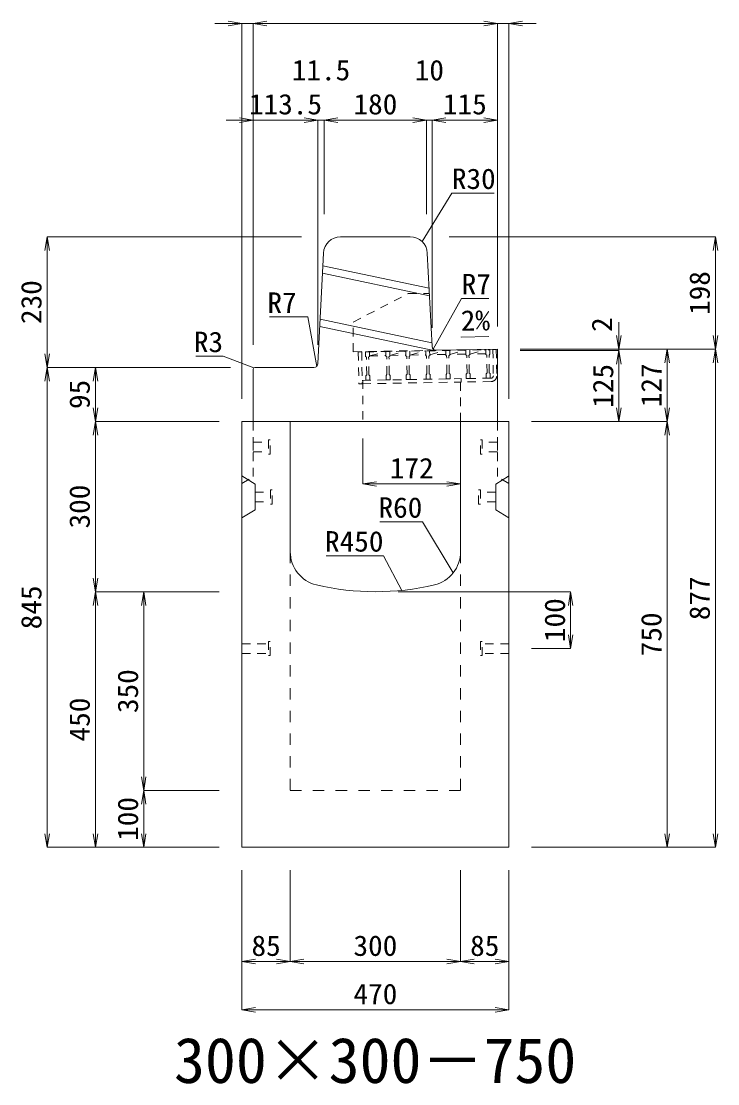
# Model space of a CAD drawing. Units: millimetres at full size. Extents: x -22536 to 51867, y -19720 to 38340.
# Drawn here: x 3276 to 4503, y 31754 to 33625 of the extents above; entities that cross this region are included whole.
import ezdxf
from ezdxf.enums import TextEntityAlignment as Align

# ---------------------------------------------------------------- set-up
doc = ezdxf.new("R2010")
doc.units = ezdxf.units.MM
doc.header["$LTSCALE"] = 20
for name, pattern in [('USER1', [2, 1, -1]), ('USER2', [1.35, 0.75, -0.6]), ('USER3', [1.35, 0.75, -0.6])]:
    doc.linetypes.add(name, pattern=pattern)
for name, color, linetype, lineweight in [('インサート', 3, 'USER2', 9), ('グレーチング', 7, 'USER2', 5), ('寸法線', 7, 'Continuous', 13), ('引出線', 4, 'Continuous', 13), ('本体', 2, 'Continuous', 13)]:
    doc.layers.add(name, color=color, linetype=linetype, lineweight=lineweight)
doc.layers.add('文字', color=7, linetype='Continuous')
doc.styles.add('ＭＳ 明朝', font='')
doc.styles.get('ＭＳ 明朝').set_extended_font_data('MS Mincho')

# ---------------------------------------------------------------- blocks, each defined once
blk = doc.blocks.new('open_arrow')
at = {"color": 0, "linetype": 'Continuous', "lineweight": -2}
blk.add_lwpolyline([(7.5, 1.25), (0, 0), (7.5, -1.25)], dxfattribs=at)

msp = doc.modelspace()

# ---------------------------------------------------------------- linework, layer by layer
at = {"layer": 'インサート'}
for p, q in [((3685, 32883.5), (3712, 32883.5)), ((3685, 32883.5), (3685, 32866.5)), ((3715, 32887.5), (3712, 32887.5)), ((3712, 32887.5), (3712, 32862.5)), ((3715, 32862.5), (3715, 32887.5)), ((4085, 32887.5), (4088, 32887.5)), ((4085, 32862.5), (4085, 32887.5)), ((4088, 32887.5), (4088, 32862.5)), ((4115, 32883.5), (4088, 32883.5)), ((4115, 32883.5), (4115, 32866.5)), ((3685, 32866.5), (3712, 32866.5)), ((3712, 32862.5), (3715, 32862.5)), ((4088, 32862.5), (4085, 32862.5)), ((4115, 32866.5), (4088, 32866.5)), ((3718.2, 32799.5), (3715.2, 32799.5)), ((3715.2, 32799.5), (3715.2, 32774.5)), ((3718.2, 32774.5), (3718.2, 32799.5)), ((4081.8, 32799.5), (4084.8, 32799.5)), ((4081.8, 32774.5), (4081.8, 32799.5)), ((4084.8, 32799.5), (4084.8, 32774.5)), ((3688.2, 32795.5), (3715.2, 32795.5)), ((3688.2, 32795.5), (3688.2, 32778.5)), ((3688.2, 32778.5), (3715.2, 32778.5)), ((4111.8, 32795.5), (4084.8, 32795.5)), ((4111.8, 32778.5), (4084.8, 32778.5)), ((4111.8, 32795.5), (4111.8, 32778.5)), ((3715.2, 32774.5), (3718.2, 32774.5)), ((4084.8, 32774.5), (4081.8, 32774.5)), ((3665, 32528.5), (3712, 32528.5)), ((3665, 32528.5), (3665, 32511.5)), ((3715, 32532.5), (3712, 32532.5)), ((3712, 32532.5), (3712, 32507.5)), ((3715, 32507.5), (3715, 32532.5)), ((4088, 32532.5), (4085, 32532.5)), ((4085, 32532.5), (4085, 32507.5)), ((4088, 32507.5), (4088, 32532.5)), ((4135, 32528.5), (4088, 32528.5)), ((4135, 32511.5), (4135, 32528.5)), ((3665, 32511.5), (3712, 32511.5)), ((3712, 32507.5), (3715, 32507.5)), ((4085, 32507.5), (4088, 32507.5)), ((4135, 32511.5), (4088, 32511.5))]:
    msp.add_line(p, q, dxfattribs=at)
at = {"layer": 'グレーチング'}
for p, q in [((3875.93, 33042.22), (3869.93, 33042.11)), ((3869.93, 33042.11), (3870.9, 32986.12)), ((3875.93, 33042.22), (3876.9, 32986.23)), ((3882.43, 33042.33), (4101.39, 33046.13)), ((3882.43, 33042.33), (3882.56, 33034.33)), ((3889.43, 33042.45), (3889.56, 33034.45)), ((3889.55, 33035.45), (3918.22, 33042.95)), ((3918.22, 33042.95), (3918.36, 33034.95)), ((3925.22, 33043.07), (3925.36, 33035.07)), ((3925.34, 33036.07), (3953.52, 33043.56)), ((3953.52, 33043.56), (3953.65, 33035.57)), ((3960.51, 33043.69), (3960.65, 33035.69)), ((3960.64, 33036.69), (3988.81, 33044.18)), ((3988.51, 33044.17), (3988.65, 33036.17)), ((3995.51, 33044.29), (3995.65, 33036.3)), ((3995.63, 33037.3), (4023.8, 33044.79)), ((4023.8, 33044.79), (4023.94, 33036.79)), ((4030.8, 33044.91), (4030.94, 33036.91)), ((4030.93, 33037.91), (4059.1, 33045.4)), ((4059.1, 33045.4), (4059.24, 33037.4)), ((4066.1, 33045.52), (4066.24, 33037.52)), ((4066.22, 33038.52), (4094.39, 33046.01)), ((4094.39, 33046.01), (4094.53, 33038.01)), ((4101.39, 33046.13), (4101.53, 33038.14)), ((4106.89, 33046.23), (4112.89, 33046.33)), ((4106.89, 33046.23), (4107.69, 33000.24)), ((4112.89, 33046.33), (4113.69, 33000.34)), ((4112.89, 33046.33), (4113.69, 33000.34)), ((3884.09, 33032.86), (3882.56, 33034.33)), ((3884.63, 33001.86), (3884.09, 33032.86)), ((3888.09, 33032.93), (3889.56, 33034.45)), ((3888.63, 33001.93), (3888.09, 33032.93)), ((3889.55, 33035.45), (3918.34, 33035.95)), ((3919.89, 33033.48), (3918.36, 33034.95)), ((3920.42, 33002.48), (3919.89, 33033.48)), ((3923.88, 33033.55), (3925.36, 33035.07)), ((3924.42, 33002.55), (3923.88, 33033.55)), ((3925.34, 33036.07), (3953.64, 33036.57)), ((3955.18, 33034.09), (3953.65, 33035.57)), ((3955.72, 33003.1), (3955.18, 33034.09)), ((3959.18, 33034.16), (3960.65, 33035.69)), ((3959.72, 33003.17), (3959.18, 33034.16)), ((3960.64, 33036.69), (3988.93, 33037.18)), ((3990.18, 33034.7), (3988.65, 33036.17)), ((3990.71, 33003.7), (3990.18, 33034.7)), ((3994.17, 33034.77), (3995.65, 33036.3)), ((3994.71, 33003.77), (3994.17, 33034.77)), ((4023.93, 33037.79), (3995.63, 33037.3)), ((4025.47, 33035.31), (4023.94, 33036.79)), ((4026.01, 33004.32), (4025.47, 33035.31)), ((4029.47, 33035.38), (4030.94, 33036.91)), ((4030.01, 33004.39), (4029.47, 33035.38)), ((4059.22, 33038.4), (4030.93, 33037.91)), ((4060.76, 33035.93), (4059.24, 33037.4)), ((4061.3, 33004.93), (4060.76, 33035.93)), ((4064.76, 33036), (4066.24, 33037.52)), ((4065.3, 33005), (4064.76, 33036)), ((4094.52, 33039.01), (4066.22, 33038.52)), ((4096.06, 33036.54), (4094.53, 33038.01)), ((4096.6, 33005.54), (4096.06, 33036.54)), ((4100.06, 33036.61), (4101.53, 33038.14)), ((4100.6, 33005.61), (4100.06, 33036.61)), ((3920.42, 33002.48), (3918.95, 33000.96)), ((3924.42, 33002.55), (3925.95, 33001.08)), ((3955.72, 33003.1), (3954.25, 33001.57)), ((3959.72, 33003.17), (3961.24, 33001.69)), ((3990.71, 33003.7), (3989.24, 33002.18)), ((3994.71, 33003.77), (3996.24, 33002.3)), ((4026.01, 33004.32), (4024.53, 33002.79)), ((4024.53, 33002.79), (4024.67, 32994.79)), ((4030.01, 33004.39), (4031.53, 33002.91)), ((4031.53, 33002.91), (4031.67, 32994.91)), ((4061.3, 33004.93), (4059.83, 33003.41)), ((4059.83, 33003.41), (4059.97, 32995.41)), ((4065.3, 33005), (4066.83, 33003.53)), ((4066.83, 33003.53), (4066.97, 32995.53)), ((4096.6, 33005.54), (4095.12, 33004.02)), ((4095.12, 33004.02), (4095.26, 32996.02)), ((4100.6, 33005.61), (4102.12, 33004.14)), ((4102.12, 33004.14), (4102.26, 32996.14)), ((3876.9, 32986.23), (3870.9, 32986.12)), ((3876.8, 32992.22), (4050.77, 32995.25)), ((3876.9, 32986.22), (4050.87, 32989.25)), ((3884.63, 33001.86), (3883.16, 33000.34)), ((3883.16, 33000.34), (3883.29, 32992.34)), ((3883.29, 32992.34), (3890.29, 32992.46)), ((3888.63, 33001.93), (3890.15, 33000.46)), ((3890.15, 33000.46), (3890.29, 32992.46)), ((3918.95, 33000.96), (3919.09, 32992.96)), ((3919.09, 32992.96), (3926.09, 32993.08)), ((3925.95, 33001.08), (3926.09, 32993.08)), ((3954.25, 33001.57), (3954.38, 32993.57)), ((3954.38, 32993.57), (3961.38, 32993.69)), ((3961.24, 33001.69), (3961.38, 32993.69)), ((3989.24, 33002.18), (3989.38, 32994.18)), ((3996.38, 32994.3), (3989.38, 32994.18)), ((3996.24, 33002.3), (3996.38, 32994.3)), ((4031.67, 32994.91), (4024.67, 32994.79)), ((4103.76, 32996.17), (4050.77, 32995.25)), ((4050.77, 32995.25), (4050.87, 32989.25)), ((4103.87, 32990.17), (4050.87, 32989.25)), ((4066.97, 32995.53), (4059.97, 32995.41)), ((4102.26, 32996.14), (4095.26, 32996.02))]:
    msp.add_line(p, q, dxfattribs=at)
for radius, start, end in [(4, 270.99562, 0.99536), (10, 270.99553, 0.99532)]:
    msp.add_arc((4103.69, 33000.17), radius, start, end, dxfattribs=at)
at = {"layer": '寸法線'}
for p, q in [((3733, 33620.58), (3617, 33620.58)), ((3665, 32960), (3665, 33620.58)), ((3685, 33620.58), (4115, 33620.58)), ((3685, 33055), (3685, 33620.58)), ((3685, 33055), (3685, 33620.58)), ((4067, 33620.58), (4183, 33620.58)), ((4115, 33087), (4115, 33620.58)), ((4115, 33087), (4115, 33620.58)), ((4135, 32960), (4135, 33620.58)), ((3637, 33450.58), (3798.5, 33450.58)), ((3685, 33055), (3685, 33450.58)), ((3750.5, 33450.58), (3858, 33450.58)), ((3798.5, 33055), (3798.5, 33450.58)), ((3798.5, 33055), (3798.5, 33450.58)), ((3810, 33285), (3810, 33450.58)), ((3810, 33450.58), (3990, 33450.58)), ((3810, 33285), (3810, 33450.58)), ((3942, 33450.58), (4048, 33450.58)), ((3990, 33285), (3990, 33450.58)), ((3990, 33285), (3990, 33450.58)), ((4000, 33085), (4000, 33450.58)), ((4000, 33450.58), (4115, 33450.58)), ((4000, 33085), (4000, 33450.58)), ((4115, 33087), (4115, 33450.58)), ((3322.06, 33245), (3322.06, 33015)), ((3770, 33245), (3322.06, 33245)), ((4030, 33245), (4498.78, 33245)), ((4498.78, 33245), (4498.78, 33047)), ((4328.78, 33095), (4328.78, 32997)), ((4155, 33047), (4328.78, 33047)), ((4155, 33047), (4413.78, 33047)), ((4155, 33047), (4498.78, 33047)), ((4155, 33047), (4498.78, 33047)), ((4155, 33045), (4328.78, 33045)), ((4155, 33045), (4328.78, 33045)), ((4328.78, 33045), (4328.78, 32920)), ((4413.78, 33047), (4413.78, 32920)), ((4498.78, 33047), (4498.78, 32170)), ((3322.06, 32170), (3322.06, 33015)), ((3645, 33015), (3322.06, 33015)), ((3645, 33015), (3322.06, 33015)), ((3407.06, 33015), (3407.06, 32920)), ((3645, 33015), (3407.06, 33015)), ((3625, 32920), (3407.06, 32920)), ((3407.06, 32920), (3407.06, 32620)), ((3625, 32920), (3407.06, 32920)), ((4175, 32920), (4328.78, 32920)), ((4175, 32920), (4413.78, 32920)), ((4175, 32920), (4413.78, 32920)), ((4413.78, 32920), (4413.78, 32170)), ((3878, 32890), (3878, 32809.77)), ((3878, 32809.77), (4050, 32809.77)), ((3625, 32620), (3407.06, 32620)), ((3407.06, 32170), (3407.06, 32620)), ((3625, 32620), (3407.06, 32620)), ((3492.06, 32620), (3492.06, 32270)), ((3625, 32620), (3492.06, 32620)), ((3940, 32620), (4243.78, 32620)), ((4243.78, 32620), (4243.78, 32520)), ((4175, 32520), (4243.78, 32520)), ((3625, 32270), (3492.06, 32270)), ((3492.06, 32270), (3492.06, 32170)), ((3625, 32270), (3492.06, 32270)), ((3625, 32170), (3322.06, 32170)), ((3625, 32170), (3407.06, 32170)), ((3625, 32170), (3492.06, 32170)), ((4175, 32170), (4413.78, 32170)), ((4175, 32170), (4498.78, 32170)), ((3665, 32130), (3665, 31968.84)), ((3665, 32130), (3665, 31883.84)), ((3750, 32130), (3750, 31968.84)), ((3750, 32130), (3750, 31968.84)), ((4050, 32130), (4050, 31968.84)), ((4050, 32130), (4050, 31968.84)), ((4135, 32130), (4135, 31968.84)), ((4135, 32130), (4135, 31883.84)), ((3665, 31968.84), (3750, 31968.84)), ((3750, 31968.84), (4050, 31968.84)), ((4050, 31968.84), (4135, 31968.84)), ((3665, 31883.84), (4135, 31883.84))]:
    msp.add_line(p, q, dxfattribs=at)
at = {"layer": '引出線'}
for points in [[(3982.14, 33236.74), (4034.6, 33322.07), (4109.27, 33322.07)], [(4001.83, 33046.93), (4051.86, 33136.53), (4099.79, 33136.53)], [(3796.67, 33016.93), (3781.31, 33103.9), (3713.38, 33103.9)], [(4050.86, 33068.59), (4099.57, 33069.56), (4050.83, 33068.59)], [(3685.88, 33014.12), (3631.81, 33034.81), (3584.09, 33034.81)], [(4037.07, 32653.32), (3982.66, 32743.21), (3907.98, 32743.21)], [(3946.44, 32622.4), (3914.22, 32683.55), (3813.21, 32683.55)]]:
    msp.add_lwpolyline(points, dxfattribs=at)
at = {"layer": '本体', "lineweight": 20}
for p, q in [((3838.54, 33245), (3961.46, 33245)), ((3798.83, 33021.65), (3808.57, 33216.5)), ((3999.66, 33051.77), (3991.42, 33216.5)), ((4006.77, 33045.12), (4115, 33046.99)), ((4115, 32920), (4115, 33046.99)), ((3685, 33012), (3685, 32920)), ((3791.84, 33015), (3688, 33015)), ((4115, 32920), (3685, 32920))]:
    msp.add_line(p, q, dxfattribs=at)
at = {"layer": '本体', "lineweight": 9}
for p, q in [((3994.52, 33154.65), (3807.45, 33194.05)), ((3995.19, 33141.22), (3806.8, 33180.9)), ((3999.32, 33058.59), (3802.75, 33100)), ((3999.99, 33045.17), (3802.09, 33086.85)), ((3665, 32824), (3688.2, 32809.5)), ((4134.58, 32823.74), (4111.8, 32809.5)), ((3688.2, 32809.5), (3688.2, 32764.5)), ((4111.8, 32809.5), (4111.8, 32764.5)), ((3688.2, 32764.5), (3665, 32750)), ((4111.8, 32764.5), (4135, 32750))]:
    msp.add_line(p, q, dxfattribs=at)
at = {"layer": '本体', "linetype": 'USER3', "lineweight": 9}
for p, q in [((3860.81, 33095), (3957.7, 33145)), ((3957.7, 33145), (3995, 33145)), ((3860.81, 33042.58), (3860.81, 33095)), ((3860.81, 33042.58), (4006.77, 33045.11)), ((3878, 32992.24), (3878, 32920)), ((4050, 32920), (4050, 32995.23))]:
    msp.add_line(p, q, dxfattribs=at)
at = {"layer": '本体'}
for p, q in [((3665, 32920), (3665, 32170)), ((3665, 32920), (3750, 32920)), ((3750, 32920), (3750, 32690.53)), ((4050, 32920), (4135, 32920)), ((4050, 32920), (4050, 32690.53)), ((4135, 32920), (4135, 32170)), ((3665, 32170), (4135, 32170))]:
    msp.add_line(p, q, dxfattribs=at)
at = {"layer": '本体', "linetype": 'USER2', "lineweight": 9}
for p, q in [((3685, 32823), (3685, 32920)), ((4115, 32823), (4115, 32920)), ((3665, 32810.5), (3685, 32823)), ((4135, 32810.5), (4115, 32823))]:
    msp.add_line(p, q, dxfattribs=at)
at = {"layer": '本体', "linetype": 'USER1', "lineweight": 15}
for p, q in [((3750, 32690.53), (3750, 32270)), ((4050, 32690.53), (4050, 32270)), ((3750, 32270), (4050, 32270))]:
    msp.add_line(p, q, dxfattribs=at)
at = {"layer": '本体', "lineweight": 20}
for centre, radius, start, end in [((3838.54, 33215), 30, 90, 177.13784), ((3961.46, 33215), 30, 2.86268, 90), ((4006.65, 33052.12), 7, 182.86268, 270.99344), ((3791.84, 33022), 7, 270, 357.13784), ((3688, 33012), 3, 90, 180)]:
    msp.add_arc(centre, radius, start, end, dxfattribs=at)
at = {"layer": '本体'}
for centre, radius, start, end in [((3810, 32690.53), 60, 180, 256.65764), ((3990, 32690.53), 60, 283.34236, 0), ((3900, 33070), 450, 256.65764, 283.34236)]:
    msp.add_arc(centre, radius, start, end, dxfattribs=at)

# ---------------------------------------------------------------- block references
at = {"layer": '寸法線', "xscale": 3.2, "yscale": 3.2}
for p, rotation in [((3665, 33620.58), 180), ((4115, 33620.58), 180), ((4115, 33620.58), 180), ((3685, 33450.58), 180), ((3798.5, 33450.58), 180), ((3798.5, 33450.58), 180), ((3990, 33450.58), 180), ((3990, 33450.58), 180), ((4115, 33450.58), 180), ((3322.06, 33245), 270), ((4498.78, 33245), 270), ((4328.78, 33047), 90), ((4498.78, 33047), 90), ((4328.78, 33045), 270), ((4328.78, 33045), 270), ((4413.78, 33047), 270), ((4498.78, 33047), 270), ((3322.06, 33015), 90), ((3322.06, 33015), 270), ((3407.06, 33015), 270), ((3407.06, 32920), 90), ((4328.78, 32920), 90), ((4413.78, 32920), 90), ((3407.06, 32920), 270), ((4413.78, 32920), 270), ((4050, 32809.77), 180), ((3407.06, 32620), 90), ((3407.06, 32620), 270), ((3492.06, 32620), 270), ((4243.78, 32620), 270), ((4243.78, 32520), 90), ((3492.06, 32270), 90), ((3492.06, 32270), 270), ((3322.06, 32170), 90), ((3407.06, 32170), 90), ((3492.06, 32170), 90), ((4413.78, 32170), 90), ((4498.78, 32170), 90), ((3750, 31968.84), 180), ((4050, 31968.84), 180), ((4135, 31968.84), 180), ((4135, 31883.84), 180)]:
    msp.add_blockref('open_arrow', p, dxfattribs=dict(at, rotation=rotation))
for p in [(3685, 33620.58), (3685, 33620.58), (4135, 33620.58), (3810, 33450.58), (3810, 33450.58), (4000, 33450.58), (4000, 33450.58), (3878, 32809.77), (3665, 31968.84), (3750, 31968.84), (4050, 31968.84), (3665, 31883.84)]:
    msp.add_blockref('open_arrow', p, dxfattribs=at)
at = {"layer": '引出線', "xscale": 0.0533, "yscale": 0.0533}
for p, rotation in [((3982.14, 33236.74), 58.4), ((4050.86, 33068.59), 1.1), ((4001.83, 33046.93), 60.8), ((3685.88, 33014.12), 159.1), ((3796.67, 33016.93), 100), ((4037.07, 32653.32), 121.2), ((3946.44, 32622.4), 117.8)]:
    msp.add_blockref('open_arrow', p, dxfattribs=dict(at, rotation=rotation))

# ---------------------------------------------------------------- texts
at = {"layer": '寸法線', "style": 'ＭＳ 明朝', "width": 1.05}
for s, p in [('11.5', (3804.25, 33538.58)), ('10', (3995, 33538.58)), ('113.5', (3741.75, 33478.58)), ('180', (3900, 33478.58)), ('115', (4057.5, 33478.58)), ('172', (3964, 32837.77)), ('85', (3707.5, 31996.84)), ('300', (3900, 31996.84)), ('85', (4092.5, 31996.84)), ('470', (3900, 31911.84))]:
    msp.add_text(s, height=36.03, dxfattribs=at).set_placement(p, align=Align.MIDDLE_CENTER)
for s, p in [('198', (4470.78, 33146)), ('230', (3294.06, 33130)), ('2', (4298.78, 33090.34)), ('125', (4300.78, 32982.5)), ('127', (4385.78, 32983.5)), ('95', (3379.06, 32967.5)), ('300', (3379.06, 32770)), ('877', (4470.78, 32608.5)), ('845', (3294.06, 32592.5)), ('100', (4215.78, 32570)), ('750', (4385.78, 32545)), ('350', (3464.06, 32445)), ('450', (3379.06, 32395)), ('100', (3464.06, 32220))]:
    msp.add_text(s, height=36.03, rotation=90, dxfattribs=at).set_placement(p, align=Align.MIDDLE_CENTER)
at = {"layer": '引出線', "style": 'ＭＳ 明朝', "width": 1.05}
for s, p in [('R30', (4034.6, 33365.27)), ('R7', (4051.86, 33179.73))]:
    msp.add_text(s, height=36.03, dxfattribs=at).set_placement(p, align=Align.TOP_LEFT)
for s, p in [('R7', (3761.31, 33147.1)), ('R3', (3631.81, 33078.01)), ('R60', (3982.66, 32786.41)), ('R450', (3914.22, 32726.75))]:
    msp.add_text(s, height=36.03, dxfattribs=at).set_placement(p, align=Align.TOP_RIGHT)
msp.add_text('2%', height=36.03, rotation=1.146, dxfattribs=at).set_placement((4049.89, 33115.48), align=Align.TOP_LEFT)
at = {"layer": '文字', "style": 'ＭＳ 明朝'}
msp.add_text('300×300－750', height=80.06, dxfattribs=at).set_placement((3899.52, 31795.03), align=Align.MIDDLE_CENTER)

doc.saveas('drawing.dxf')
